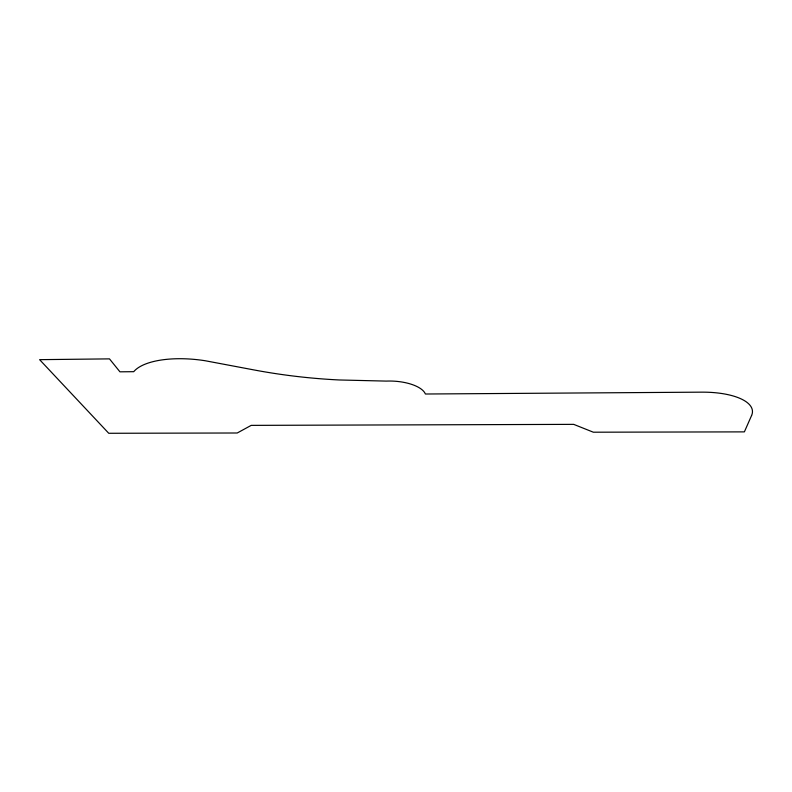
<?xml version="1.0" encoding="UTF-8"?>
<svg xmlns="http://www.w3.org/2000/svg" width="792" height="792" viewBox="0 0 792 792"><rect width="100%" height="100%" fill="white"/><g stroke="black" fill="none" stroke-linecap="round" stroke-linejoin="round"><path stroke-width="1.19" d="M751.588 415.493L744.381 431.878L593.347 432.204L573.695 424.363L251.203 425.373L237.224 432.996L108.751 433.283L39.6 359.657L109.484 358.875L119.939 371.824L133.729 371.686A67.686 27.096 7.7 0 1 205.276 360.756L253.608 369.864A360.746 206.771 6.7 0 0 339.352 379.972L386.298 381.101A32.749 13.672 3.2 0 1 425.383 394.01L701.613 392.159A57.767 22.265 -3.6 0 1 751.588 415.493"/></g></svg>
